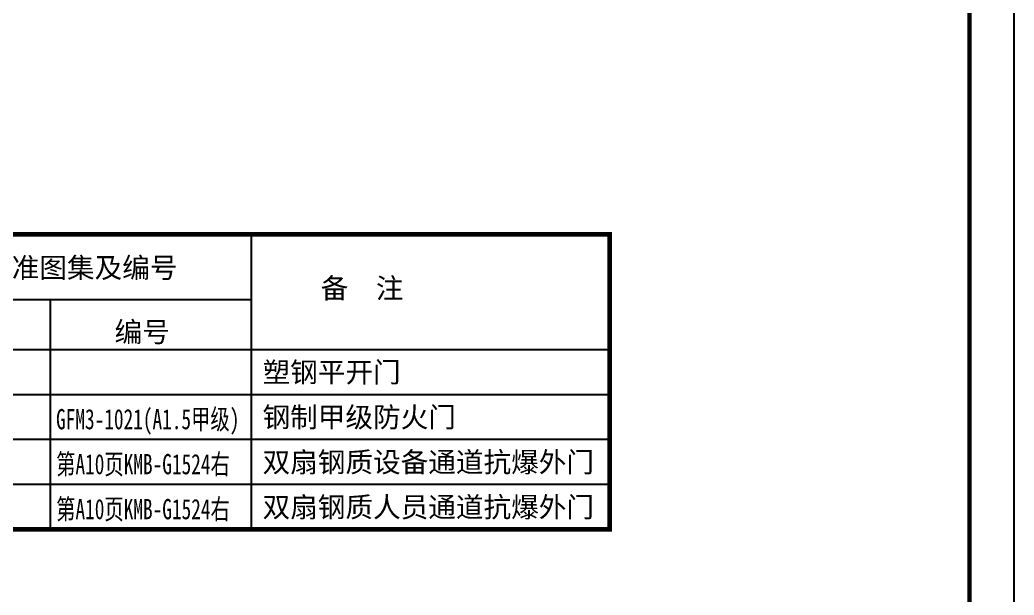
# Model space of a CAD drawing. Extents: x 5279878 to 5976284, y -275259 to -27697.
# Drawn here: x 5377455 to 5399727, y -258594 to -245701 of the extents above; entities that cross this region are included whole.
import ezdxf

# ---------------------------------------------------------------- set-up
doc = ezdxf.new("R2010")
doc.units = 0
doc.header["$LTSCALE"] = 1000
doc.header["$MEASUREMENT"] = 0
for name, color, linetype in [('DIM', 7, 'CONTINUOUS'), ('PUB_TEXT', 7, 'CONTINUOUS'), ('PUB_TITLE', 4, 'CONTINUOUS')]:
    doc.layers.add(name, color=color, linetype=linetype)
doc.styles.add('-宋体', font='', dxfattribs={"width": 0.8})
doc.styles.get('-宋体').set_extended_font_data('SimSun')

msp = doc.modelspace()

# ---------------------------------------------------------------- linework, layer by layer
at = {"layer": 'DIM', "color": 143}
for p, q in [((5382645.3, -257117.6), (5382645.3, -250507.7)), ((5374046.3, -251970.3), (5382645.3, -251970.3)), ((5378133.6, -251970.3), (5378133.6, -257117.6)), ((5362863.2, -253085.6), (5390666.7, -253085.6)), ((5364368.9, -254093.6), (5390666.7, -254093.6)), ((5364368.9, -255101.6), (5390666.7, -255101.6)), ((5364368.9, -255101.6), (5390666.7, -255101.6)), ((5364368.9, -255101.6), (5390666.7, -255101.6)), ((5364368.9, -255101.6), (5390666.7, -255101.6)), ((5364368.9, -255101.6), (5390666.7, -255101.6)), ((5364368.9, -256109.6), (5390666.7, -256109.6)), ((5362863.2, -257117.6), (5390666.7, -257117.6)), ((5362863.2, -257117.6), (5390666.7, -257117.6)), ((5364368.9, -257117.6), (5390666.7, -257117.6)), ((5364368.9, -257117.6), (5390666.7, -257117.6)), ((5364368.9, -257117.6), (5390666.7, -257117.6)), ((5364368.9, -257117.6), (5390666.7, -257117.6)), ((5364368.9, -257117.6), (5390666.7, -257117.6))]:
    msp.add_line(p, q, dxfattribs=at)
at = {"layer": 'PUB_TITLE', "color": 4}
msp.add_lwpolyline([(5315626.8, -275258.6), (5399726.8, -275258.6), (5399726.8, -215858.6), (5315626.8, -215858.6)], close=True, dxfattribs=at)
at = {"layer": 'PUB_TITLE', "color": 4, "const_width": 100}
msp.add_lwpolyline([(5318126.8, -274258.6), (5398726.8, -274258.6), (5398726.8, -216858.6), (5318126.8, -216858.6)], close=True, dxfattribs=at)
at = {"layer": 'PUB_TITLE', "const_width": 100.8}
msp.add_lwpolyline([(5362863.2, -250507.7), (5390666.7, -250507.7), (5390666.7, -257117.6), (5362863.2, -257117.6)], close=True, dxfattribs=at)

# ---------------------------------------------------------------- texts
at = {"layer": 'PUB_TEXT', "linetype": 'Continuous', "style": '-宋体'}
for s, p in [('选用标准图集及编号', (5375416.3, -251482.9)), ('备  注', (5384194.2, -251941.3)), ('编号', (5379575.3, -252922))]:
    msp.add_text(s, height=453.6, dxfattribs=at).set_placement(p)
at = {"layer": 'PUB_TEXT', "color": 6, "linetype": 'Continuous', "style": '-宋体'}
for s, p in [('塑钢平开门', (5382891.2, -253823.8)), ('钢制甲级防火门', (5382891.2, -254831.8)), ('双扇钢质设备通道抗爆外门', (5382891.2, -255839.8)), ('双扇钢质人员通道抗爆外门', (5382891.2, -256847.8))]:
    msp.add_text(s, height=453.6, dxfattribs=at).set_placement(p)
at = {"layer": 'PUB_TEXT', "color": 6, "linetype": 'Continuous', "style": '-宋体', "width": 0.7}
for s, p in [('GFM3-1021(A1.5甲级)', (5378265.3, -254876.9)), ('第A10页KMB-G1524右', (5378266.4, -255884.9)), ('第A10页KMB-G1524右', (5378266.4, -256892.9))]:
    msp.add_text(s, height=453.6, dxfattribs=at).set_placement(p)

doc.saveas('drawing.dxf')
